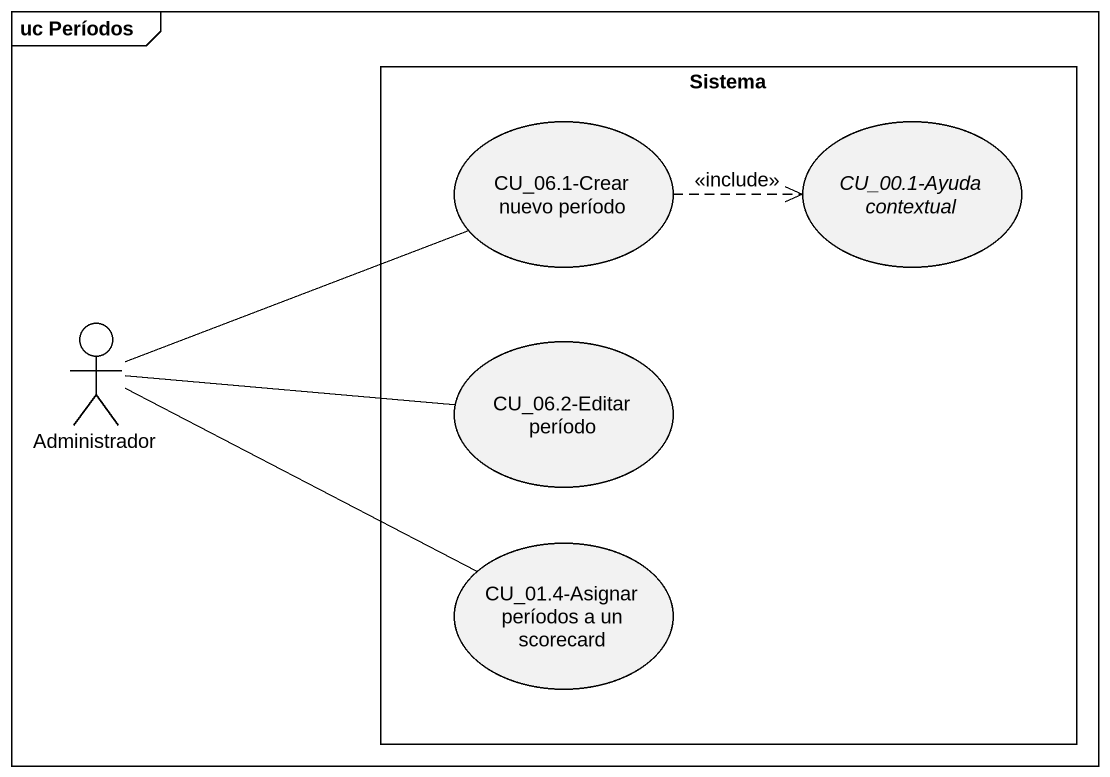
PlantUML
@startuml
mainframe uc Períodos
rectangle Sistema {
  usecase "CU_06.1-Crear nuevo período" as CU_06_1_Crear_nuevo_período
  usecase "CU_00.1-Ayuda contextual" as CU_00_1_Ayuda_contextual
  usecase "CU_06.2-Editar período" as CU_06_2_Editar_período
  usecase "CU_01.4-Asignar períodos a un scorecard" as CU_01_4_Asignar_períodos_a
}
actor Administrador
CU_06_1_Crear_nuevo_período .right.> CU_00_1_Ayuda_contextual : <<include>>
Administrador -right- CU_06_1_Crear_nuevo_período
Administrador -right- CU_06_2_Editar_período
Administrador -right- CU_01_4_Asignar_períodos_a
@enduml
